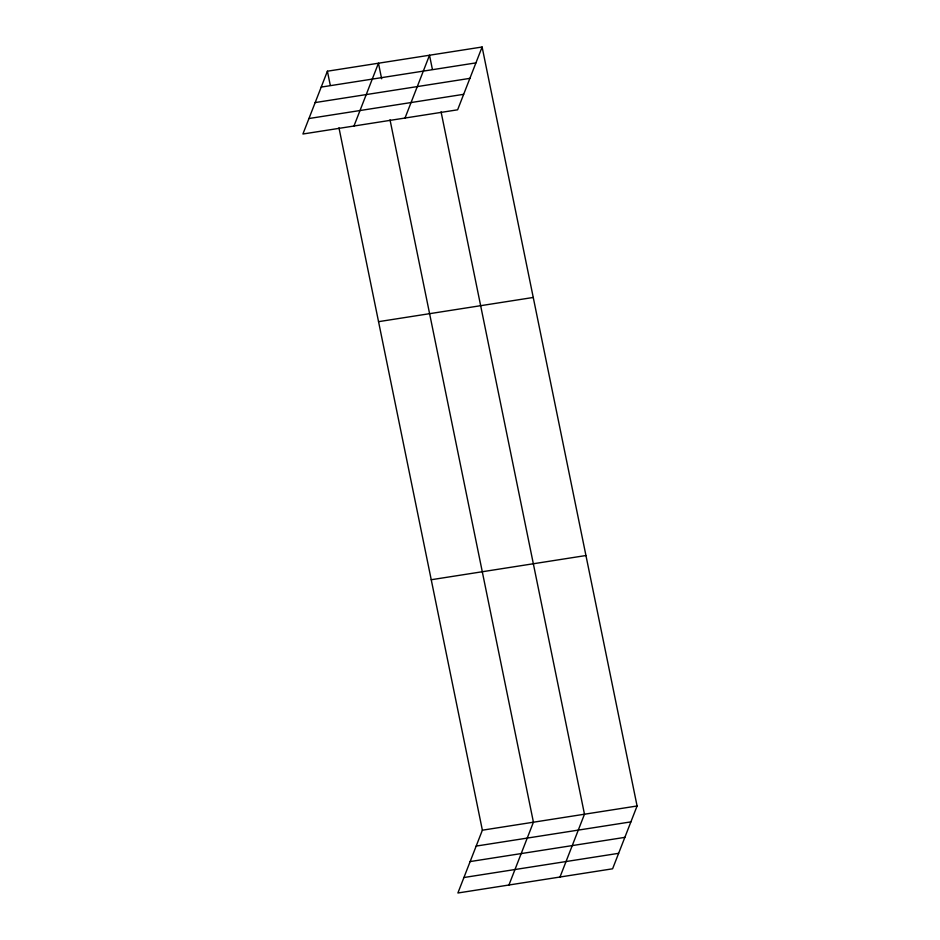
<?xml version="1.0" encoding="UTF-8"?>
<svg xmlns="http://www.w3.org/2000/svg" width="940" height="940" viewBox="0 0 940 940"><rect width="100%" height="100%" fill="white"/><g stroke="black" fill="none" stroke-linecap="round" stroke-linejoin="round"><path stroke-width="1.41" d="M327.402 71.205L302.915 134.009L457.627 109.804L482.114 47L327.402 71.205L330.293 85.352M353.969 126.019L378.456 63.215L381.64 78.784M405.022 118.029L429.51 55.225L432.4 69.384M338.964 127.805L482.373 830.196L457.886 893L612.598 868.795L637.085 805.991L482.114 47M508.94 885.01L533.427 822.206L390.018 119.815M559.993 877.032L584.48 814.228L441.072 111.837M321.21 87.091L475.922 62.886M315.17 102.566L469.882 78.361M308.954 118.522L463.667 94.317M378.538 321.668L533.25 297.463M431.237 579.733L585.937 555.528M482.373 830.196L637.085 805.991M476.18 846.082L630.893 821.877M470.141 861.569L624.853 837.364M463.925 877.514L618.638 853.32"/></g></svg>
